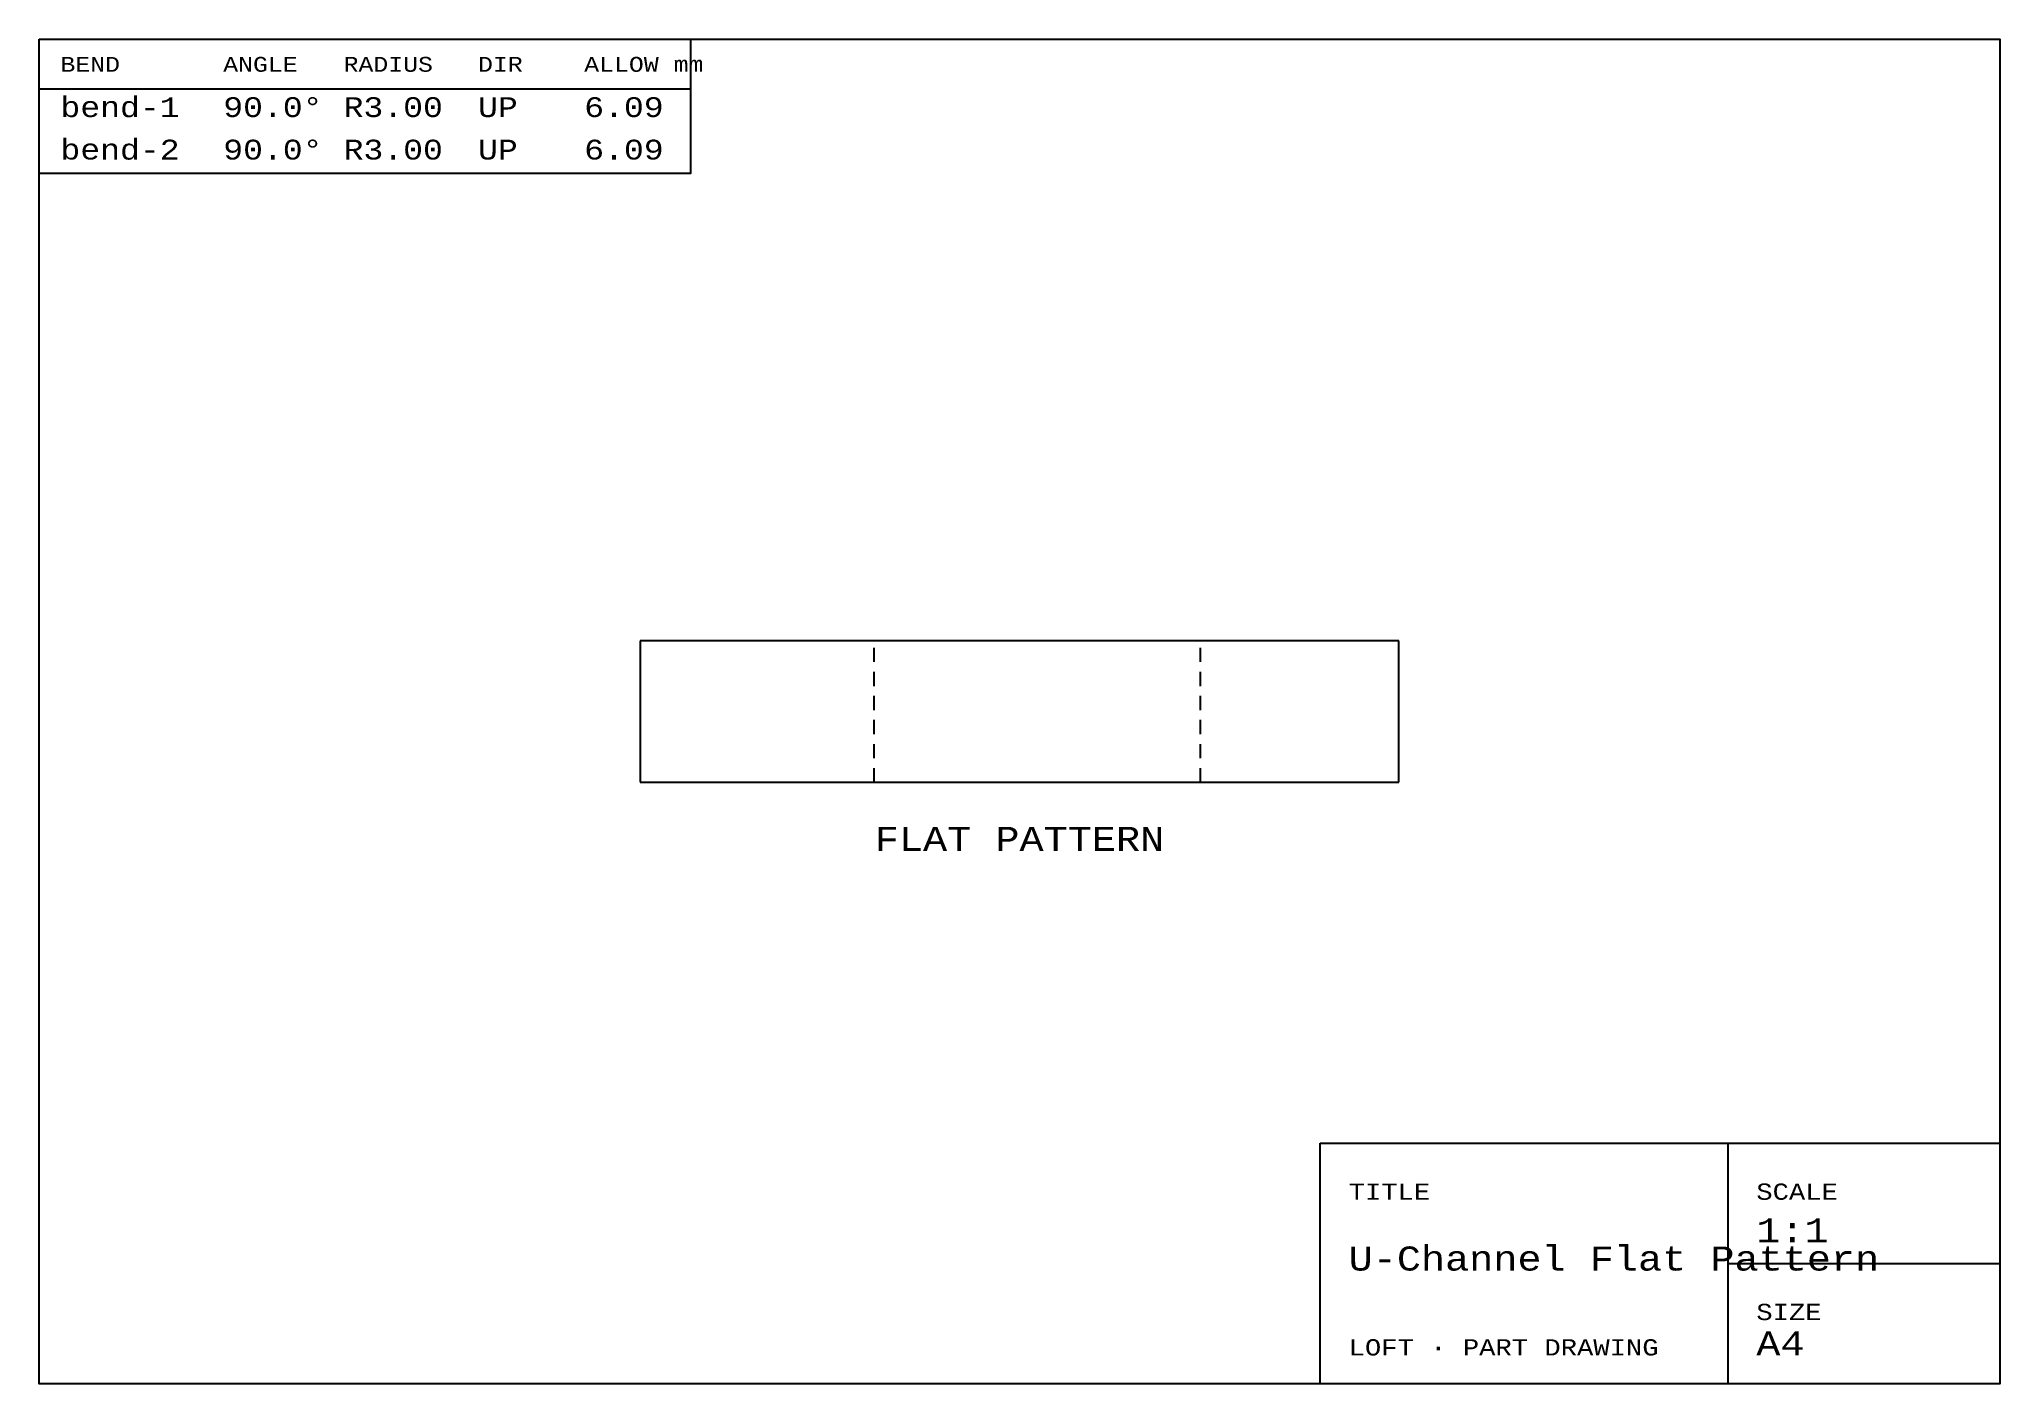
# Model space of a CAD drawing. Header units: millimetres. Extents: x 10 to 287, y 10 to 200.
import ezdxf
from ezdxf.enums import TextEntityAlignment as Align

# ---------------------------------------------------------------- set-up
doc = ezdxf.new("R2010")
doc.units = ezdxf.units.MM
doc.linetypes.add('DASHED', pattern=[3.4, 2, -1.4])
for name, color, linetype in [('BEND', 5, 'DASHED'), ('BEND_TABLE', 5, 'Continuous'), ('TITLE', 5, 'Continuous'), ('VISIBLE', 7, 'Continuous')]:
    doc.layers.add(name, color=color, linetype=linetype)
doc.styles.add('LOFT_MONO', font='cour.ttf')

msp = doc.modelspace()

# ---------------------------------------------------------------- linework, layer by layer
at = {"layer": 'BEND'}
for p, q in [((127.95, 95), (127.95, 115)), ((174.05, 95), (174.05, 115))]:
    msp.add_line(p, q, dxfattribs=at)
at = {"layer": 'BEND_TABLE'}
msp.add_line((10, 193), (102, 193), dxfattribs=at)
msp.add_lwpolyline([(10, 200), (102, 200), (102, 181), (10, 181)], close=True, dxfattribs=at)
at = {"layer": 'TITLE'}
for p, q in [((248.6, 44), (248.6, 10)), ((248.6, 27), (287, 27))]:
    msp.add_line(p, q, dxfattribs=at)
for points in [[(10, 200), (287, 200), (287, 10), (10, 10)], [(191, 44), (287, 44), (287, 10), (191, 10)]]:
    msp.add_lwpolyline(points, close=True, dxfattribs=at)
at = {"layer": 'VISIBLE'}
for p, q in [((202.09, 115), (94.91, 115)), ((94.91, 115), (94.91, 95)), ((202.09, 95), (202.09, 115)), ((94.91, 95), (202.09, 95))]:
    msp.add_line(p, q, dxfattribs=at)

# ---------------------------------------------------------------- texts
at = {"layer": 'BEND_TABLE', "style": 'LOFT_MONO'}
for s, height, p in [('BEND', 2.1, (13, 195.4)), ('ANGLE', 2.1, (36, 195.4)), ('RADIUS', 2.1, (53, 195.4)), ('DIR', 2.1, (72, 195.4)), ('ALLOW mm', 2.1, (87, 195.4)), ('bend-1', 2.8, (13, 189)), ('90.0°', 2.8, (36, 189)), ('R3.00', 2.8, (53, 189)), ('UP', 2.8, (72, 189)), ('6.09', 2.8, (87, 189)), ('bend-2', 2.8, (13, 183)), ('90.0°', 2.8, (36, 183)), ('R3.00', 2.8, (53, 183)), ('UP', 2.8, (72, 183)), ('6.09', 2.8, (87, 183))]:
    msp.add_text(s, height=height, dxfattribs=at).set_placement(p)
at = {"layer": 'TITLE', "style": 'LOFT_MONO'}
msp.add_text('FLAT PATTERN', height=3.4, dxfattribs=at).set_placement((148.5, 87), align=Align.MIDDLE_CENTER)
for s, height, p in [('TITLE', 2.3, (195, 36)), ('SCALE', 2.3, (252.6, 36)), ('1:1', 3.4, (252.6, 30)), ('U-Channel Flat Pattern', 3.4, (195, 26)), ('SIZE', 2.3, (252.6, 19)), ('A4', 3.4, (252.6, 14)), ('LOFT · PART DRAWING', 2.3, (195, 14))]:
    msp.add_text(s, height=height, dxfattribs=at).set_placement(p)

doc.saveas('drawing.dxf')
